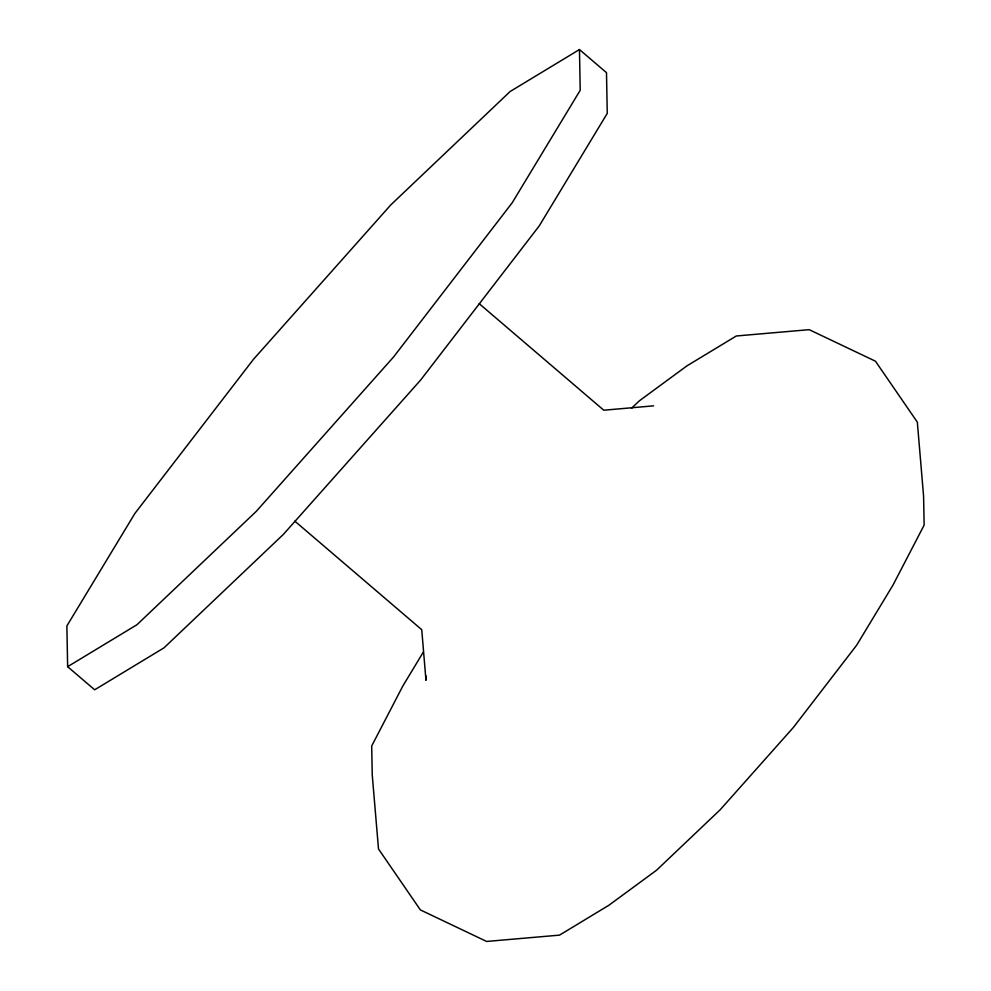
<?xml version="1.0" encoding="UTF-8"?>
<svg xmlns="http://www.w3.org/2000/svg" width="991" height="991" viewBox="0 0 991 991"><rect width="100%" height="100%" fill="white"/><g stroke="black" fill="none" stroke-linecap="round" stroke-linejoin="round"><path stroke-width="1.49" d="M423.368 652.041L402.866 685.958L371.699 745.975L372.244 774.95L378.5 848.965L420.37 909.911L486.631 941.45L559.519 935.132L608.833 905.291L656.5 870.271L720.16 809.783L793.432 727.382L856.682 645.166L892.965 585.148L924.132 525.131L923.587 496.169L917.332 422.141L875.462 361.207L809.201 329.669L736.313 335.986L686.998 365.828L639.331 400.847L631.515 408.267M579.462 49.55L510.13 91.506L390.813 204.889L253.461 359.337L134.887 513.449L66.868 625.953L67.636 666.683L94.665 689.798L163.986 647.854L283.315 534.459L420.667 380.011L539.24 225.898L607.248 113.395L606.492 72.665L579.462 49.55L580.218 90.28L512.198 202.771L393.638 356.896L256.285 511.344L136.956 624.726L67.636 666.683M653.614 405.839L603.779 410.212L479.198 303.655M294.822 521.13L421.745 629.694L425.969 680.309L425.882 675.788"/></g></svg>
